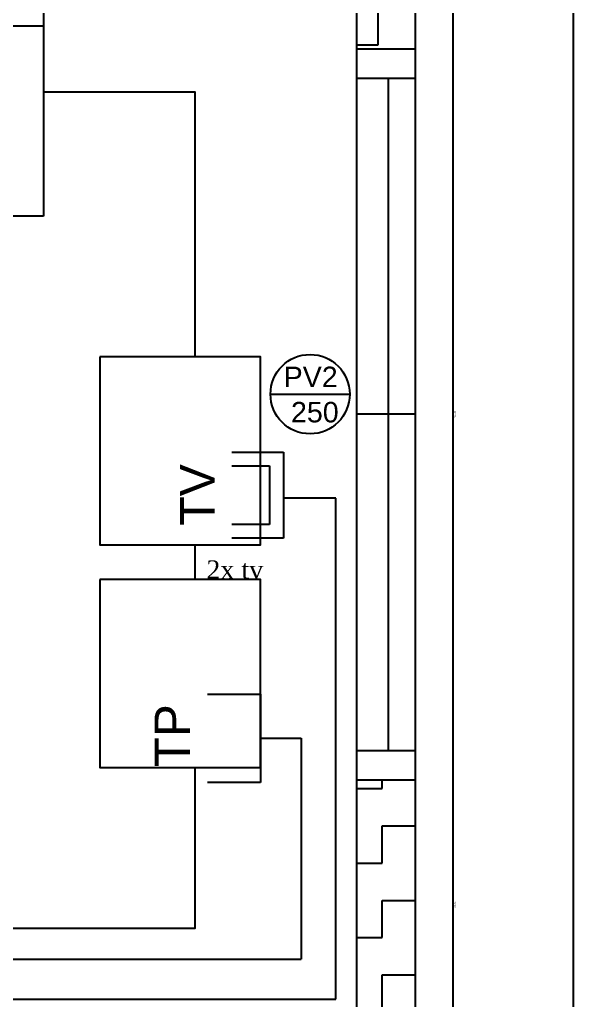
# Model space of a CAD drawing. Header units: millimetres. Extents: x 154 to 5560, y 36 to 724.
# Drawn here: x 4829.9 to 4877.4, y 182.5 to 266.2 of the extents above; entities that cross this region are included whole.
import ezdxf

# ---------------------------------------------------------------- set-up
doc = ezdxf.new("R2010")
doc.units = ezdxf.units.MM
for name, color, linetype in [('MİMARİ PLAN', 8, 'Continuous'), ('TP', 6, 'Continuous'), ('TP HATTI', 6, 'TELEFON_HATTI'), ('TV', 151, 'Continuous'), ('TV HATTI', 161, 'TV_HATTI')]:
    doc.layers.add(name, color=color, linetype=linetype)
doc.styles.add('KB', font='times.ttf', dxfattribs={"height": 25})
doc.styles.get("Standard").update_dxf_attribs({"font": 'arial.ttf'})
doc.styles.add('taho', font='tahoma.ttf')
doc.linetypes.add('TELEFON_HATTI', pattern='A,12.7,-5.08,["T",Standard,S=2.54,R=0,X=-2.54,Y=-1.27],-5.08', length=22.86)
doc.linetypes.add('TV_HATTI', pattern='A,12.7,-5.08,["TV",Standard,S=2.54,R=0,X=-2.54,Y=-1.27],-5.08', length=22.86)
doc.dimstyles.new('PATO', dxfattribs={"dimtxt": 0.15, "dimasz": 0.1, "dimexe": 0.02, "dimexo": 0, "dimgap": 0.1, "dimtad": 2, "dimzin": 1, "dimdsep": 46, "dimtxsty": 'taho', "dimblk": 'ARCHTICK', "dimcen": 0.1, "dimse1": 1, "dimse2": 1, "dimclrd": 256, "dimclre": 1, "dimclrt": 256, "dimadec": 0, "dimazin": 0, "dimtfac": 1, "dimtix": 1, "dimtmove": 0, "dimatfit": 3, "dimldrblk": 'ARCHTICK', "dimfxl": 1, "dimtolj": 1, "dimtzin": 0, "dimarcsym": 0})

# ---------------------------------------------------------------- blocks, each defined once
blk = doc.blocks.new('_ARCHTICK')
at = {"color": 0, "linetype": 'ByBlock', "const_width": 0.15}
blk.add_lwpolyline([(-0.5, -0.5), (0.5, 0.5)], dxfattribs=at)
blk = doc.blocks.new('*D211')
at = {"layer": 'Defpoints', "color": 0, "transparency": 16777216}
for p in [(4863.67, 305.719), (4863.67, 263.695), (4866.882, 263.695)]:
    blk.add_point(p, dxfattribs=at)
at = {"layer": 'MİMARİ PLAN', "lineweight": -2, "transparency": 16777216}
blk.add_line((4866.882, 305.719), (4866.882, 263.695), dxfattribs=at)
at = {"layer": 'MİMARİ PLAN', "lineweight": -2, "transparency": 16777216, "xscale": 0.1, "yscale": 0.1, "zscale": 0.1}
for p, rotation in [((4866.882, 305.719), 90), ((4866.882, 263.695), 270)]:
    blk.add_blockref('_ARCHTICK', p, dxfattribs=dict(at, rotation=rotation))
at = {"layer": 'MİMARİ PLAN', "transparency": 16777216, "insert": (4867.06, 284.707), "char_height": 0.15, "attachment_point": 5, "rotation": 90, "style": 'taho'}
blk.add_mtext('\\A1;42.02', dxfattribs=at)
blk = doc.blocks.new('*D212')
at = {"layer": 'Defpoints', "color": 0, "transparency": 16777216}
for p in [(4863.67, 263.695), (4863.67, 201.368), (4866.882, 201.368)]:
    blk.add_point(p, dxfattribs=at)
at = {"layer": 'MİMARİ PLAN', "lineweight": -2, "transparency": 16777216}
blk.add_line((4866.882, 263.695), (4866.882, 201.368), dxfattribs=at)
at = {"layer": 'MİMARİ PLAN', "lineweight": -2, "transparency": 16777216, "xscale": 0.1, "yscale": 0.1, "zscale": 0.1}
for p, rotation in [((4866.882, 263.695), 90), ((4866.882, 201.368), 270)]:
    blk.add_blockref('_ARCHTICK', p, dxfattribs=dict(at, rotation=rotation))
at = {"layer": 'MİMARİ PLAN', "transparency": 16777216, "insert": (4867.06, 232.532), "char_height": 0.15, "attachment_point": 5, "rotation": 90, "style": 'taho'}
blk.add_mtext('\\A1;62.33', dxfattribs=at)
blk = doc.blocks.new('*D213')
at = {"layer": 'Defpoints', "color": 0, "transparency": 16777216}
for p in [(4863.67, 201.368), (4858.684, 180.04), (4866.882, 180.04)]:
    blk.add_point(p, dxfattribs=at)
at = {"layer": 'MİMARİ PLAN', "lineweight": -2, "transparency": 16777216}
blk.add_line((4866.882, 201.368), (4866.882, 180.04), dxfattribs=at)
at = {"layer": 'MİMARİ PLAN', "lineweight": -2, "transparency": 16777216, "xscale": 0.1, "yscale": 0.1, "zscale": 0.1}
for p, rotation in [((4866.882, 201.368), 90), ((4866.882, 180.04), 270)]:
    blk.add_blockref('_ARCHTICK', p, dxfattribs=dict(at, rotation=rotation))
at = {"layer": 'MİMARİ PLAN', "transparency": 16777216, "insert": (4867.06, 190.704), "char_height": 0.15, "attachment_point": 5, "rotation": 90, "style": 'taho'}
blk.add_mtext('\\A1;21.33', dxfattribs=at)
blk = doc.blocks.new('*D225')
at = {"layer": 'Defpoints', "color": 0, "transparency": 16777216}
for p in [(4860.155, 369.601), (4860.155, 175.053), (4877.158, 175.053)]:
    blk.add_point(p, dxfattribs=at)
at = {"layer": 'MİMARİ PLAN', "lineweight": -2, "transparency": 16777216}
blk.add_line((4877.158, 369.601), (4877.158, 175.053), dxfattribs=at)
at = {"layer": 'MİMARİ PLAN', "lineweight": -2, "transparency": 16777216, "xscale": 0.1, "yscale": 0.1, "zscale": 0.1}
for p, rotation in [((4877.158, 369.601), 90), ((4877.158, 175.053), 270)]:
    blk.add_blockref('_ARCHTICK', p, dxfattribs=dict(at, rotation=rotation))
at = {"layer": 'MİMARİ PLAN', "transparency": 16777216, "insert": (4877.336, 272.327), "char_height": 0.15, "attachment_point": 5, "rotation": 90, "style": 'taho'}
blk.add_mtext('\\A1;194.55', dxfattribs=at)
blk = doc.blocks.new('Zayıf Akım_TV prizi')
at = {"layer": 'TV'}
for p, q in [((-12.5, 0), (-12.5, 15)), ((-8.5, 4), (-8.5, 15)), ((8.5, 15), (8.5, 4)), ((12.5, 15), (12.5, 0)), ((8.5, 4), (-8.5, 4)), ((12.5, 0), (-12.5, 0))]:
    blk.add_line(p, q, dxfattribs=at)
blk.add_text('TV', height=10, dxfattribs=at).set_placement((-8.87, 20))
blk = doc.blocks.new('Zayıf Akım_Telefon prizi')
at = {"layer": 'TP'}
for p, q in [((-12.5, 0), (-12.5, 15)), ((12.5, 15), (12.5, 0)), ((12.5, 0), (-12.5, 0))]:
    blk.add_line(p, q, dxfattribs=at)
blk.add_text('TP', height=10, dxfattribs=at).set_placement((-8.2, 20.02))

msp = doc.modelspace()

# ---------------------------------------------------------------- hatches: boundary and pattern name
at = {"layer": 'MİMARİ PLAN'}
h = msp.add_hatch(dxfattribs=at)
h.set_pattern_fill('ZIGZAG', color=256, style=0)
h.set_pattern_definition([(0, (4682.7174, 603.7477), (3.175, 3.175), [3.175, -3.175]), (90, (4685.8924, 603.7477), (-3.175, 3.175), [3.175, -3.175])])
h.paths.add_polyline_path([(4863.67, 305.719), (4858.684, 305.719), (4858.684, 263.695), (4863.67, 263.695)])
h = msp.add_hatch(dxfattribs=at)
h.set_pattern_fill('ZIGZAG', color=256, style=0)
h.set_pattern_definition([(0, (4673.5255, 632.4027), (3.175, 3.175), [3.175, -3.175]), (90, (4676.7005, 632.4027), (-3.175, 3.175), [3.175, -3.175])])
h.paths.add_polyline_path([(4863.67, 201.368), (4858.684, 201.368), (4858.684, 180.04), (4841.978, 180.04), (4841.978, 175.053), (4863.67, 175.053)])

# ---------------------------------------------------------------- linework, layer by layer
for p, q in [((4858.684, 305.719), (4858.684, 263.695)), ((4863.67, 305.719), (4863.67, 263.695)), ((4831.967, 269.379), (4831.967, 249.432)), ((4794.914, 265.639), (4831.967, 265.639)), ((4858.684, 263.695), (4863.67, 263.695)), ((4858.684, 263.695), (4858.684, 201.368)), ((4863.67, 263.695), (4863.67, 201.368)), ((4858.684, 261.201), (4863.67, 261.201)), ((4861.385, 261.201), (4861.385, 203.862)), ((4831.967, 249.432), (4794.914, 249.432)), ((4851.337, 234.244), (4858.1, 234.244)), ((4863.67, 232.532), (4858.684, 232.532)), ((4858.684, 203.862), (4863.67, 203.862)), ((4858.684, 201.368), (4858.684, 180.04)), ((4858.684, 201.368), (4863.67, 201.368)), ((4863.67, 201.368), (4863.67, 175.053))]:
    msp.add_line(p, q, dxfattribs=at)
for points in [[(4844.907, 237.431), (4844.907, 260.004), (4831.967, 260.004)], [(4844.907, 218.454), (4844.907, 221.397)], [(4776.637, 201.771), (4776.637, 188.714), (4844.907, 188.714), (4844.907, 202.42)]]:
    msp.add_lwpolyline(points, dxfattribs=at)
for points in [[(4836.778, 237.431), (4836.778, 221.397), (4850.491, 221.397), (4850.491, 237.431)], [(4836.778, 218.454), (4836.778, 202.42), (4850.491, 202.42), (4850.491, 218.454)]]:
    msp.add_lwpolyline(points, close=True, dxfattribs=at)
msp.add_circle((4854.718, 234.244), 3.381, dxfattribs=at)
at = {"layer": 'TP HATTI'}
for p, q in [((4850.491, 204.905), (4853.943, 204.905)), ((4853.943, 204.905), (4853.943, 186.074)), ((4804.116, 186.074), (4843.02, 186.074)), ((4843.02, 186.074), (4848.108, 186.074)), ((4848.108, 186.074), (4853.943, 186.074))]:
    msp.add_line(p, q, dxfattribs=at)
at = {"layer": 'TV HATTI'}
for p, q in [((4856.91, 225.371), (4852.437, 225.371)), ((4856.91, 207.591), (4856.91, 225.371)), ((4856.91, 182.658), (4856.91, 207.591)), ((4763.291, 182.658), (4839.819, 182.658)), ((4839.819, 182.658), (4855.419, 182.658)), ((4855.419, 182.658), (4856.91, 182.658))]:
    msp.add_line(p, q, dxfattribs=at)

# ---------------------------------------------------------------- block references
at = {"layer": 'TP', "xscale": 0.3009185856416816, "yscale": 0.3009185856416816, "zscale": 0.3009185856416816, "rotation": 89.99999999999999}
msp.add_blockref('Zayıf Akım_Telefon prizi', (4850.491, 204.905), dxfattribs=at)
at = {"layer": 'TV', "xscale": 0.2934664291392208, "yscale": 0.2934664291392208, "zscale": 0.2934664291392208, "rotation": 89.99999999999999}
msp.add_blockref('Zayıf Akım_TV prizi', (4852.437, 225.637), dxfattribs=at)

# ---------------------------------------------------------------- texts
at = {"layer": 'MİMARİ PLAN', "char_height": 1.7453, "attachment_point": 1}
for s, insert in [('PV2', (4852.462, 236.591)), ('250', (4853.088, 233.583))]:
    msp.add_mtext_dynamic_manual_height_columns(s, width=3.74, gutter_width=311.666, heights=[0], dxfattribs=dict(at, insert=insert))
at = {"layer": 'TV HATTI', "insert": (4845.865, 220.071), "char_height": 1.5854, "attachment_point": 1, "style": 'KB'}
msp.add_mtext_dynamic_manual_height_columns('2x tv', width=4.95765, gutter_width=66.059, heights=[1.431], dxfattribs=at)

# ---------------------------------------------------------------- dimensions: what is measured, and where the dimension line sits
at = {"layer": 'MİMARİ PLAN'}
for base, p1, p2, picture, middle in [((4877.158, 175.053), (4860.155, 369.601), (4860.155, 175.053), '*D225', (4877.336, 272.327)), ((4866.882, 263.695), (4863.67, 305.719), (4863.67, 263.695), '*D211', (4867.06, 284.707)), ((4866.882, 201.368), (4863.67, 263.695), (4863.67, 201.368), '*D212', (4867.06, 232.532)), ((4866.882, 180.04), (4863.67, 201.368), (4858.684, 180.04), '*D213', (4867.06, 190.704))]:
    dim = msp.add_linear_dim(base=base, p1=p1, p2=p2, angle=90, dimstyle='PATO', dxfattribs=at)
    dim.commit()
    dim.dimension.update_dxf_attribs({"geometry": picture, "text_midpoint": middle})

doc.saveas('drawing.dxf')
